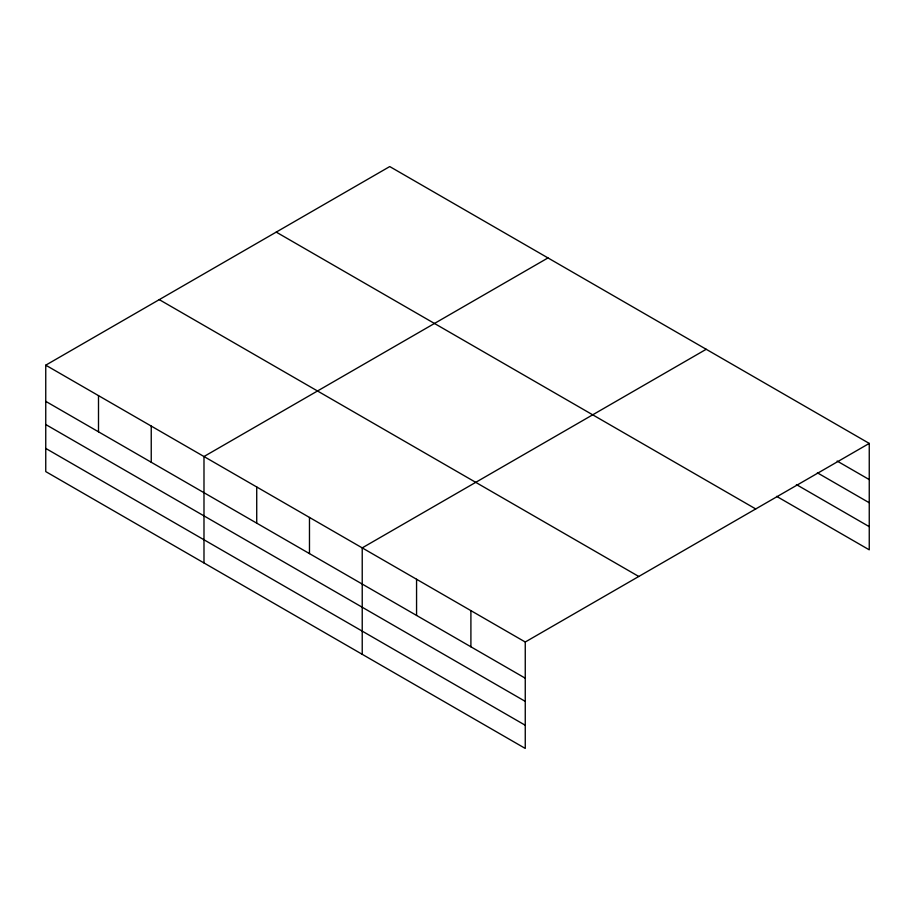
<?xml version="1.0" encoding="UTF-8"?>
<svg xmlns="http://www.w3.org/2000/svg" width="915" height="915" viewBox="0 0 915 915"><rect width="100%" height="100%" fill="white"/><g stroke="black" fill="none" stroke-linecap="round" stroke-linejoin="round"><path stroke-width="1.37" d="M45.75 365.176L525.256 642.01L525.256 748.436L45.75 471.591L45.75 365.176L389.744 166.564L869.25 443.409L869.25 549.824L776.618 496.353M547.982 257.927L203.988 456.528L203.988 562.954M706.22 349.278L362.226 547.879L362.226 654.305M525.256 642.01L869.25 443.409M837.134 461.046L869.25 479.586M817.381 472.815L869.25 502.758M796.382 484.573L869.25 526.651M276.227 232.101L755.733 508.946M159.267 299.628L638.773 576.473M45.75 401.353L525.256 678.187M45.75 424.526L525.256 701.37M45.75 448.419L525.256 725.252M470.905 610.637L470.905 646.813M416.565 579.264L416.565 615.44M309.476 517.433L309.476 553.609M256.726 486.974L256.726 523.163M151.238 426.07L151.238 462.258M98.5 395.623L98.5 431.8"/></g></svg>
